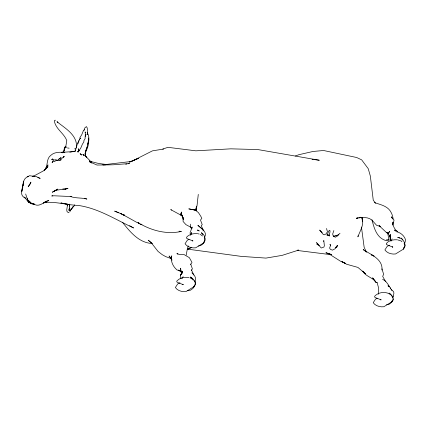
<?xml version="1.0" encoding="UTF-8"?>
<svg xmlns="http://www.w3.org/2000/svg" width="427" height="427" viewBox="0 0 427 427"><rect width="100%" height="100%" fill="white"/><g stroke="black" fill="none" stroke-linecap="round" stroke-linejoin="round"><path stroke-width="0.64" d="M67.087 203.791L67.012 204.805L67.647 205.873L67.429 205.35L66.751 209.887L66.97 211.429L68.293 212.673L69.083 212.32M88.33 141.134L87.241 146.803L85.768 150.864L87.332 146.333M196.057 209.887L196.452 206.145L195.865 210.004M193.217 275.02L193.324 274.001L191.371 269.72M392.594 224.741L392.904 222.147C392.253 225.328 394.463 228.146 396.085 230.676L394.324 230.089L396.411 230.479L397.654 231.802M198.283 194.381L197.023 205.745L196.014 209.134L196.495 210.874M23.544 182.729L23.736 181.432L23.496 182.687M358.098 235.704L357.917 236.868C360.036 230.649 364.562 224.543 361.931 217.727M191.814 228.819L192.145 226.999L190.058 232.875L190.639 235.341M323.618 241.501L323.81 240.476L324.365 245.712L323.933 247.03L321.248 248.007L316.46 242.621L318.131 244.249M23.255 183.941L21.809 191.456L22.823 187.218M65.598 147.571L66.793 140.632C64.05 133.203 55.681 129.071 54.325 120.969C54.437 120.451 55.046 120.067 55.553 120.259M84.482 129.712L83.361 130.731L81.76 134.697L79.892 137.638L80.409 138.578L80.804 138.225L79.411 138.919L79.422 140.024L79.806 139.688L78.573 140.638L78.328 142.042L78.894 141.172L77.298 144.166L75.099 151.201L74.298 151.574L75.6 150.598L75.099 151.201L69.804 152.225M186.199 255.074L187.394 248.679L188.307 245.936M392.482 297.368L393.208 296.135M393.091 296.653L393.929 293.135L393.555 291.582L391.18 289.522M203.012 230.98L203.263 229.972L201.224 225.686L202.243 224.693L200.487 220.049L201.816 218.4L200.781 216.259L198.486 212.699L195.513 210.148L188.915 208.899L195.513 210.148L193.655 209.785M85.176 153.309L85.443 152.263M83.975 130.272L84.888 127.806L86.446 126.6L87.236 127.956L87.663 134.553L87.316 133.021M58.083 160.579L58.355 159.549L61.093 157.611L59.001 159.111L59.679 158.566M196.046 209.614L196.324 208.584M30.37 183.936L30.931 182.115L28.177 186.775L30.007 184.411M194.797 281.815C196.847 278.361 194.691 275.052 191.899 272.81M190.922 234.556L191.547 232.56L191.189 233.66L190.309 234.588M69.542 208.136L68.838 209.598L69.195 210.789L70.295 210.628L68.971 210.137L69.782 208.691M87.599 144.235C89.408 140.494 89.36 136.106 87.199 132.509M204.528 237.337C207.938 232.107 201.128 228.274 197.877 225.339L201.08 228.055M204.133 241.479L203.588 242.952L195.657 247.815C191.872 248.295 187.181 247.03 185.051 243.737L187.33 240.236L189.054 239.328M194.456 285.231L193.911 286.704L185.985 291.566C182.196 292.047 177.504 290.782 175.38 287.488L177.659 283.987L179.954 282.775M392.312 300.411L391.762 301.884L383.836 306.746C380.051 307.226 375.36 305.962 373.23 302.668L375.509 299.167L377.228 298.259M333.85 230.516L332.67 234.055L333.279 236.115L335.334 237.252L337.554 235.928L338.446 234.231L337.506 235.731L340.004 233.243M203.727 242.589L203.588 242.952L204.896 240.812L204.955 238.757L204.245 237.295M194.05 286.341L193.911 286.704L195.224 284.563L195.278 282.509L194.573 281.046M391.906 301.521L391.762 301.884L393.075 299.743L393.134 297.688L392.424 296.226C387.988 291.134 379.16 291.294 374.692 296.215L374.65 297.075L375.584 297.688L381.135 299.861L380.494 299.599L380.799 299.871M85.806 135.129L86.057 134.494L85.229 135.53L85.042 138.791L83.927 140.558L83.804 142.084L82.47 144.038L80.831 147.897L78.136 152.076L78.717 151.206L77.388 151.879L78.413 151.644M392.963 225.157L394.02 220.118L391.303 216.841C394.799 223.054 392.077 213.692 391.201 212.646C388.084 206.011 380.612 204.741 374.372 202.563M52.115 162.612L52.959 160.792L54.09 160.04L55.451 159.709L57.677 160.456M85.251 153.298L85.886 151.174L85.192 155.284L85.037 153.827M191.531 270.526L192.353 268.727L190.693 264.046M64.007 156.565L63.623 157.323L64.151 156.287L59.497 160.632L61.269 159.783M69.841 205.627L69.318 206.62L69.66 208.435M404.481 243.998L405.65 240.081C404.358 235.608 400.329 232.203 395.712 231.557M391.287 240.417L392.141 238.896M46.052 167.96L46.789 166.92L44.557 170.111C48.416 165.98 45.849 158.908 50.824 155.316C54.4 151.996 59.396 152.092 63.943 152.391L61.605 152.359L74.538 151.5M182.121 278.356L182.825 277.235M336.444 246.4L337.677 245.242L335.243 248.647L332.484 250.147L330.471 249.411L329.591 248.071L330.535 245.45L329.98 244.319L330.626 245.328M404.081 247.446L405.18 245.776C404.865 242.803 403.446 239.958 401.14 238.026L402.666 240.033M190.634 264.505L191.995 262.44L189.353 257.657L184.016 254.551L179.666 254.545L176.879 253.521L177.936 254.236M69.9 211.648L71.261 208.995L72.227 207.906L70.893 209.822L73.156 206.711L72.264 207.639L73.86 206.3L74.618 204.837M63.068 151.927L64.13 150.603L64.344 148.713L64.055 150.998L62.7 152.455M44.579 170.17L47.344 166.861L44.675 170.053M85.581 151.745C88.095 147.779 89.094 142.682 88.688 137.948M181.672 278.351L183.178 276.675M45.278 169.53L48.016 166.663L43.298 170.955L35.446 175.161L32.447 176.25M62.209 152.871L64.055 150.998L64.424 147.358L65.945 146.258M360.351 217.242L359.465 217.967L360.409 217.204M69.19 208.573L69.953 208.018M52.174 162.351L53.322 161.534L54.581 161.678L56.209 160.21L58.558 160.162M43.703 202.825L45.102 201.832M66.164 147.155L64.199 148.388L65.886 147.304M64.931 147.934L66.222 147.123M54.133 191.125L52.313 192.251L57.837 189.07L54.133 191.125L56.663 190.17L68.016 188.547L65.027 189.14L65.593 189.124L62.721 188.996M356.924 218.571L358.162 217.887L356.283 218.256L360.9 217.375M389.472 245.189L387.177 246.4L384.898 249.902C387.027 253.195 391.719 254.46 395.503 253.98L403.43 249.117L404.743 246.977L404.801 244.922L404.091 243.459M187.256 249.608L191.296 247.591L187.827 248.872M138.396 158.385L129.707 162.148M129.237 162.079L138.332 158.369M336.22 247.148L335.216 247.553L337.271 246.705L336.06 247.036M295.399 155.983L298.879 154.702L313.06 151.462L323.57 150.507L356.657 157.499L361.669 159.858L368.255 168.697L370.348 176.116L373.262 200.236L375.589 203.247M43.234 203.156L46.516 201.955L45.342 202.136M162.746 149.076L167.934 147.326L195.838 150.822L230.842 148.831L257.919 149.573L319.289 160.232L314.699 159.639M45.566 201.496L48.774 200.583C43.976 201.613 39.962 207.068 34.742 204.618C29.442 204.143 27.397 200.316 24.131 197.007M52.809 195.731L51.763 195.982L54.085 195.779L71.309 196.559L70.113 196.345C75.451 198.539 81.408 197.509 86.916 199.067L84.669 198.304M386.547 304.777L389.339 304.147L391.794 302.108L393.224 299.823L393.016 298.74M334.453 235.891L333.279 236.115L334.202 236.339L336.807 235.432L335.627 235.661M198.406 246.016C205.312 245.354 207.597 236.312 201.298 232.71L202.83 234.786M360.932 217.332L359.731 217.546C363.948 217.487 368.538 217.124 371.906 220.118L376.614 225.312L380.548 226.545M125.693 164.219L126.984 163.995M128.271 163.771L129.557 163.541L113.075 164.795L96.961 165.046L89.723 161.828L90.743 162.49M163.68 149.034L152.434 150.859L131.505 161.454L102.843 164.849L105.426 164.918M387.769 233.58L388.981 239.969L385.522 240.476C376.635 237.625 374.004 227.906 371.976 219.782M63.628 152.567L63.991 152.514M34.16 176.602L32.964 176.677L35.478 176.255L40.197 178.369L37.875 177.595M187.464 290.728L189.668 290.595C193.111 289.052 196.297 285.487 195.08 281.473L192.38 278.324L190.255 277.006L192.401 278.703M297.534 250.137L298.66 250.094L282.156 255.367L265.957 258.095L241.122 256.371L187.907 249.176M44.91 202.419C56.161 201.555 67.023 204.987 78.194 205.43C98.29 208.232 115.546 219.611 133.624 227.981L129.6 225.686M64.514 152.434L61.605 152.359L64.813 152.514M396.816 239.777C393.118 239.542 388.783 240.465 386.36 243.449L386.318 244.303L387.252 244.922L392.803 247.089L392.162 246.833L392.466 247.105M386.408 239.825L388.981 239.969M197.61 233.649C193.719 233.291 189.097 234.135 186.519 237.284L186.471 238.143L187.41 238.757L192.956 240.929L192.321 240.668L192.62 240.94M74.613 148.804L75.91 148.895M178.977 231.199L181.411 231.434C167.293 234.498 153.042 231.039 140.59 224.1L141.961 224.453L139.891 223.983L137.985 222.675L139.218 223.225L137.184 222.59L122.96 214.69L124.262 215.123L122.202 214.61L120.302 213.351L121.519 213.906L114.666 211.125L118.749 212.811M297.219 250.452L330.295 254.599M312.078 159.298L313.391 159.468M107.407 164.625L98.461 163.44L90.225 161.358L91.554 162.329L85.213 155.807L85.4 156.362M67.434 147.95L69.126 148.185M151.943 243.475C138.796 242.792 129.973 231.728 122.41 222.227M318.569 244.708L316.861 244.383L319.385 245.466M60.885 202.974L62.187 203.236M63.484 203.498L69.334 204.682L63.666 203.503M61.146 202.974L62.406 203.241M34.758 176.57L29.586 175.662L27.552 176.869L28.753 176.26C24.766 177.237 22.812 181.539 23.058 185.361L23.32 183.503C22.642 188.318 18.745 195.63 25.374 198.016L24.713 197.69M397.457 239.814L401.102 240.961L401.962 241.778M198.133 233.782L199.174 234.039M188.98 277.662C184.816 276.696 179.687 277.715 176.842 281.035L176.794 281.889L177.733 282.509L183.279 284.676L182.644 284.419L182.948 284.692M327.84 253.542L331.608 254.631L325.929 252.715L330.082 254.145M180.434 271.028L176.954 269.923C172.951 266.475 170.362 261.148 171.755 255.842L171.424 258.244L171.862 259.733M377.078 282.631L375.925 282.22C372.547 277.251 365.624 276.579 362.704 271.081L365.523 273.787M171.531 258.741L165.633 256.584L162.212 254.647L158.054 251.439L151.206 242.691L148.233 240.225L152.375 243.587M200.215 234.38L202.547 236.019M190.026 277.918L191.584 278.548L193.303 280.176M388.762 233.537L386.467 232.55L379.037 225.589L380.046 226.225M345.438 263.384L340.383 261.153L328.913 253.851M388.65 233.516L386.467 232.55L388.34 233.633L389.968 236.771M120.729 213.372L121.871 213.911M123.013 214.445L124.727 215.256M180.05 270.745L178.598 270.045L181.678 272.485M345.422 263.342L341.958 261.602L346.569 264.238L357.911 267.409L365.507 273.835M171.579 210.047L170.768 209.63L182.196 215.865L180.658 214.813L182.526 216.51L181.069 213.148L181.587 211.973L180.957 214.381L181.069 213.148L182.916 217.786L182.099 215.293L183.316 219.724M191.104 227.377L185.937 224.639L183.098 221.48L183.05 217.428L183.402 219.772M382.603 279.285C387.278 281.302 388.954 286.656 391.943 290.429M57.069 121.791L57.928 122.656L57.058 121.786C65.534 128.618 77.815 135.226 76.433 147.881M364.146 250.307L363.19 249.528C370.62 254.647 382.966 258.901 381.989 270.051M365.101 251.081L366.531 252.24L364.162 247.382L361.45 227.052M91.725 163.082L89.307 160.942L90.62 162.335M201.533 228.445L202.595 229.496L202.195 228.925M86.804 157.595L85.742 156.325L85.95 156.88L85.09 153.736M321.243 231.888L322.097 232.763L319.668 230.084L323.372 234.599L324.296 234.77L325.993 233.959L327.472 231.701L326.5 228.482M389.99 294.07L389.056 293.061L390.7 294.166L392.808 297.656M170.704 257.817L169.06 255.96L172.012 260.23M79.15 150.838L78.296 148.735L78.531 150.341M385.485 281.366L382.667 276.354L383.67 274.321L381.946 268.861M85.662 132.733L85.122 131.9L85.613 136.491M78.413 149.631L78.899 150.512M391.004 241.218L390.401 240.07L389.563 235.496L390.043 236.702M25.679 194.002L27.899 201.048L29.185 202.494L27.066 199.959L27.899 201.048L27.387 198.133M191.456 228.856L190.72 227.164L190.277 224.154M69.201 204.101L69.654 206.15M390.385 287.761L390.556 288.257M77.874 142.655L78.098 143.579M377.036 282.332L378.589 287.915L378.589 294.203M180.834 269.346L180.6 268.204L180.856 271.177L181.87 273.584L182.436 271.166L180.477 275.394L180.413 278.724M181.064 270.494L181.416 272.212M361.899 217.583L362.523 221.826L362.187 217.871M327.488 234.834A10.387 8.599 -32.2 0 1 329.18 230.527L329.633 230.249L329.964 230.687A5.332 2.482 -62.9 0 1 329.02 234.957M390.385 234.556L390.401 240.07L390.385 234.556M56.252 120.942L56.252 120.942M388.415 233.345L388.34 233.633L389.6 231.263L388.415 233.345M403.963 247.687L403.43 249.117L403.979 247.644M47.616 165.585L46.719 167.437L48.048 164.897L47.616 165.585M181.518 273.696L180.477 275.394L182.516 272.314L181.518 273.696M326.922 234.946L329.644 235.987A0.859 0.742 -8 0 0 329.233 235.01A0.859 0.742 -8 0 0 328.091 235.405L328.053 235.245A0.758 0.657 -8 0 0 326.922 234.946M52.628 158.967L51.683 159.661L52.238 159.276L53.38 159.698L52.628 158.967M398.444 237.343L397.676 237.348L400.478 238.303L398.444 237.343M198.32 230.249L197.274 230.062L199.244 230.975L198.32 230.249M34.502 204.17L30.381 203.103L28.63 202.019L34.491 204.175M372.024 255.036L371.367 254.844L374.057 256.061L372.024 255.036M388.949 286.245L387.956 285.818L389.216 286.384L388.949 286.245M81.53 154.969L80.143 153.704L81.53 154.969M30.194 202.131L27.253 199.478L30.194 202.131M84.204 155.754L82.945 154.323L84.204 155.754M375.925 282.22L372.728 277.934L375.925 282.22"/></g></svg>
